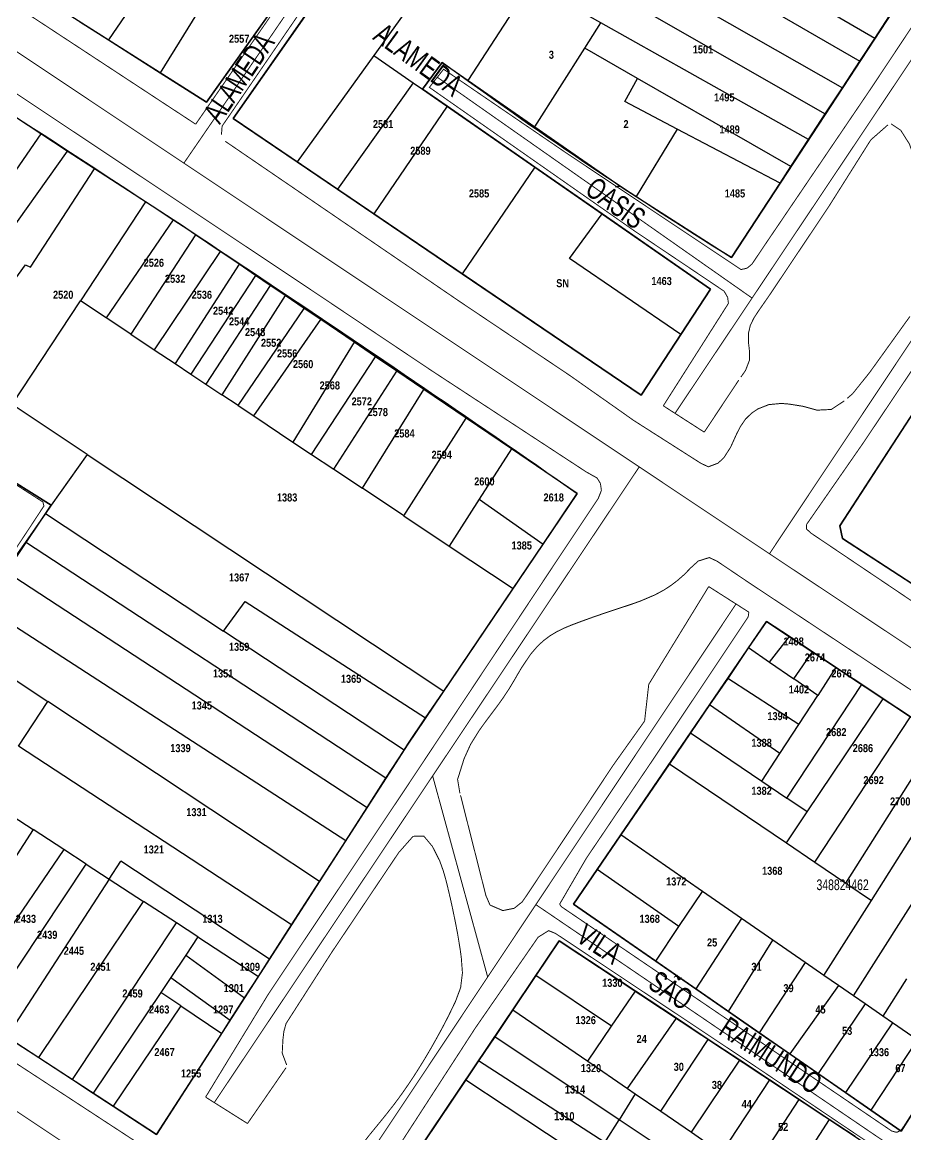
# Model space of a CAD drawing. Extents: x 203136 to 205923, y 4839890 to 4842982.
# Drawn here: x 204200.6 to 204366.4, y 4841234.7 to 4841443.3 of the extents above; entities that cross this region are included whole.
import ezdxf
from ezdxf.enums import TextEntityAlignment as Align

# ---------------------------------------------------------------- set-up
doc = ezdxf.new("R2010")
doc.units = 0
doc.header["$LTSCALE"] = 1.5
doc.header["$MEASUREMENT"] = 0
for name, color, linetype in [('CD_MALHA_LOTES', 40, 'CONTINUOUS'), ('CD_TXT_QUADRA', 7, 'CONTINUOUS'), ('RU-QUADRAS', 210, 'CONTINUOUS'), ('SV-EIXO-RUA-PAV', 20, 'CONTINUOUS'), ('SV-RUA-PAVIM-S-GUIA-C-GUIA', 7, 'CONTINUOUS'), ('SV-TXT-RUA-PAV-S-GUIA-C-GUIA', 7, 'CONTINUOUS'), ('Th_NmrPort', 1, 'CONTINUOUS')]:
    doc.layers.add(name, color=color, linetype=linetype)
doc.styles.add('ARIAL', font='ARIAL.TTF')
doc.styles.get("Standard").update_dxf_attribs({"font": 'swisscbo.ttf'})

msp = doc.modelspace()

# ---------------------------------------------------------------- linework, layer by layer
at = {"layer": 'CD_MALHA_LOTES', "linetype": 'Continuous'}
for p, q in [((204360.55, 4841440.26), (204282.83, 4841485.85)), ((204279.55, 4841481.31), (204357.75, 4841435.98)), ((204275.64, 4841475.9), (204354.5, 4841431.01)), ((204272.33, 4841471.27), (204240.21, 4841425.24)), ((204285.68, 4841463.63), (204266.57, 4841437.08)), ((204229.02, 4841457.86), (204216.8, 4841439.98)), ((204299.45, 4841455.75), (204351.28, 4841426.09)), ((204237.86, 4841452.2), (204226.53, 4841433.82)), ((204284.28, 4841432.38), (204296.07, 4841450.55)), ((204309.2, 4841443.18), (204296.07, 4841450.55)), ((204235.23, 4841428.31), (204247.72, 4841445.89)), ((204360.55, 4841440.26), (204364, 4841445.53)), ((204211.37, 4841443.42), (204216.8, 4841439.98)), ((204306.18, 4841438.43), (204309.2, 4841443.18)), ((204348.15, 4841421.31), (204309.2, 4841443.18)), ((204216.8, 4841439.98), (204226.53, 4841433.82)), ((204357.75, 4841435.98), (204360.55, 4841440.26)), ((204266.57, 4841437.08), (204252.19, 4841417.11)), ((204266.57, 4841437.08), (204274, 4841431.93)), ((204296.81, 4841423.67), (204306.18, 4841438.43)), ((204316.05, 4841432.77), (204306.18, 4841438.43)), ((204275.74, 4841430.72), (204279.41, 4841435.77)), ((204279.41, 4841435.77), (204284.28, 4841432.38)), ((204354.5, 4841431.01), (204357.75, 4841435.98)), ((204226.53, 4841433.82), (204235.23, 4841428.31)), ((204274, 4841431.93), (204259.77, 4841411.97)), ((204274, 4841431.93), (204275.74, 4841430.72)), ((204284.28, 4841432.38), (204296.81, 4841423.67)), ((204313.67, 4841428.44), (204316.05, 4841432.77)), ((204344.84, 4841416.26), (204316.05, 4841432.77)), ((204351.28, 4841426.09), (204354.5, 4841431.01)), ((204280.33, 4841427.53), (204275.74, 4841430.72)), ((204280.33, 4841427.53), (204266.57, 4841407.36)), ((204296.8, 4841416.11), (204280.33, 4841427.53)), ((204323.51, 4841423.26), (204313.67, 4841428.44)), ((204204.15, 4841422.35), (204199.54, 4841425.34)), ((204240.21, 4841425.24), (204252.19, 4841417.11)), ((204348.15, 4841421.31), (204351.28, 4841426.09)), ((204296.81, 4841423.67), (204313.36, 4841412.16)), ((204323.51, 4841423.26), (204315.8, 4841410.6)), ((204342.78, 4841413.12), (204323.51, 4841423.26)), ((204204.15, 4841422.35), (204178.37, 4841385.12)), ((204209.07, 4841419.15), (204204.15, 4841422.35)), ((204344.84, 4841416.26), (204348.15, 4841421.31)), ((204209.07, 4841419.15), (204193.11, 4841396.73)), ((204214.21, 4841415.82), (204209.07, 4841419.15)), ((204252.19, 4841417.11), (204259.77, 4841411.97)), ((204342.78, 4841413.12), (204344.84, 4841416.26)), ((204202.18, 4841397.35), (204214.21, 4841415.82)), ((204223.75, 4841409.63), (204214.21, 4841415.82)), ((204296.8, 4841416.11), (204283.17, 4841396.12)), ((204309.43, 4841407.34), (204296.8, 4841416.11)), ((204313.36, 4841412.16), (204315.8, 4841410.6)), ((204333.65, 4841399.17), (204342.78, 4841413.12)), ((204259.77, 4841411.97), (204266.57, 4841407.36)), ((204315.8, 4841410.6), (204333.65, 4841399.17)), ((204223.75, 4841409.63), (204211.56, 4841391.09)), ((204228.93, 4841406.27), (204223.75, 4841409.63)), ((204228.93, 4841406.27), (204216.37, 4841387.89)), ((204230.53, 4841405.23), (204228.93, 4841406.27)), ((204266.57, 4841407.36), (204283.17, 4841396.12)), ((204303.28, 4841398.99), (204309.43, 4841407.34)), ((204329.76, 4841393.24), (204309.43, 4841407.34)), ((204233.17, 4841403.44), (204230.53, 4841405.23)), ((204233.17, 4841403.44), (204221.01, 4841384.8)), ((204237.8, 4841400.3), (204233.17, 4841403.44)), ((204237.8, 4841400.3), (204225.38, 4841381.9)), ((204241.33, 4841397.92), (204237.8, 4841400.3)), ((204198.12, 4841393.52), (204201.23, 4841397.82)), ((204201.23, 4841397.82), (204202.18, 4841397.35)), ((204241.33, 4841397.92), (204229.32, 4841379.28)), ((204244.39, 4841395.84), (204241.33, 4841397.92)), ((204324.18, 4841384.75), (204303.28, 4841398.99)), ((204244.39, 4841395.84), (204232.24, 4841377.34)), ((204247.17, 4841393.95), (204244.39, 4841395.84)), ((204283.17, 4841396.12), (204316.71, 4841373.38)), ((204247.17, 4841393.95), (204235.1, 4841375.43)), ((204249.97, 4841392.05), (204247.17, 4841393.95)), ((204324.18, 4841384.75), (204329.76, 4841393.24)), ((204249.97, 4841392.05), (204238.07, 4841373.46)), ((204253.53, 4841389.65), (204249.97, 4841392.05)), ((204198.74, 4841371.6), (204211.56, 4841391.09)), ((204216.37, 4841387.89), (204211.56, 4841391.09)), ((204241.15, 4841371.41), (204253.53, 4841389.65)), ((204256.63, 4841387.55), (204253.53, 4841389.65)), ((204221.01, 4841384.8), (204216.37, 4841387.89)), ((204244.07, 4841369.47), (204256.63, 4841387.55)), ((204262.9, 4841383.3), (204256.63, 4841387.55)), ((204221.01, 4841384.8), (204225.38, 4841381.9)), ((204262.9, 4841383.3), (204251.42, 4841364.58)), ((204266.89, 4841380.59), (204262.9, 4841383.3)), ((204316.71, 4841373.38), (204324.18, 4841384.75)), ((204225.38, 4841381.9), (204229.32, 4841379.28)), ((204229.32, 4841379.28), (204232.24, 4841377.34)), ((204254.92, 4841362.25), (204266.89, 4841380.59)), ((204270.93, 4841377.85), (204266.89, 4841380.59)), ((204232.24, 4841377.34), (204235.1, 4841375.43)), ((204259.07, 4841359.49), (204270.93, 4841377.85)), ((204275.99, 4841374.43), (204270.93, 4841377.85)), ((204235.1, 4841375.43), (204238.07, 4841373.46)), ((204241.15, 4841371.41), (204238.07, 4841373.46)), ((204264.46, 4841355.91), (204275.99, 4841374.43)), ((204283.94, 4841369.04), (204275.99, 4841374.43)), ((204212.8, 4841362.27), (204198.74, 4841371.6)), ((204241.15, 4841371.41), (204244.07, 4841369.47)), ((204179.85, 4841369.15), (204206.09, 4841352.72)), ((204244.07, 4841369.47), (204251.42, 4841364.58)), ((204272.2, 4841350.76), (204283.94, 4841369.04)), ((204292.42, 4841363.3), (204283.94, 4841369.04)), ((204367.86, 4841370.22), (204353.99, 4841348.88)), ((204251.42, 4841364.58), (204254.92, 4841362.25)), ((204212.8, 4841362.27), (204206.09, 4841352.72)), ((204212.8, 4841362.27), (204279.7, 4841317.88)), ((204254.92, 4841362.25), (204259.07, 4841359.49)), ((204292.42, 4841363.3), (204286.36, 4841353.85)), ((204304.76, 4841354.94), (204292.42, 4841363.3)), ((204259.07, 4841359.49), (204264.46, 4841355.91)), ((204272.2, 4841350.76), (204264.46, 4841355.91)), ((204286.36, 4841353.85), (204280.74, 4841345.08)), ((204286.36, 4841353.85), (204298.34, 4841345.45)), ((204298.34, 4841345.45), (204304.76, 4841354.94)), ((204206.09, 4841352.72), (204205, 4841351.17)), ((204205, 4841351.17), (204201.25, 4841345.83)), ((204205, 4841351.17), (204238.39, 4841329.15)), ((204272.2, 4841350.76), (204280.74, 4841345.08)), ((204353.99, 4841348.88), (204354.5, 4841346.49)), ((204201.25, 4841345.83), (204197.47, 4841340.42)), ((204268.86, 4841301.55), (204201.25, 4841345.83)), ((204292.71, 4841337.12), (204298.34, 4841345.45)), ((204354.5, 4841346.49), (204384.79, 4841326.83)), ((204280.74, 4841345.08), (204292.71, 4841337.12)), ((204197.47, 4841340.42), (204265.32, 4841296.06)), ((204279.7, 4841317.88), (204292.71, 4841337.12)), ((204261.32, 4841289.84), (204193.19, 4841333.93)), ((204238.39, 4841329.15), (204242.49, 4841334.68)), ((204242.49, 4841334.68), (204276.3, 4841312.85)), ((204340.25, 4841330.95), (204336.9, 4841326.04)), ((204344.53, 4841328.12), (204340.25, 4841330.95)), ((204272.26, 4841306.82), (204238.39, 4841329.15)), ((204340.84, 4841323.32), (204344.53, 4841328.12)), ((204348.85, 4841325.26), (204344.53, 4841328.12)), ((204336.9, 4841326.04), (204332.97, 4841320.28)), ((204336.9, 4841326.04), (204340.84, 4841323.32)), ((204345.39, 4841320.18), (204348.85, 4841325.26)), ((204353.28, 4841322.33), (204348.85, 4841325.26)), ((204340.84, 4841323.32), (204345.39, 4841320.18)), ((204353.28, 4841322.33), (204352.77, 4841321.54)), ((204358.13, 4841319.12), (204353.28, 4841322.33)), ((204198.75, 4841320.37), (204205.47, 4841315.92)), ((204332.97, 4841320.28), (204329.57, 4841315.3)), ((204346.3, 4841311.62), (204332.97, 4841320.28)), ((204352.77, 4841321.54), (204349.87, 4841317.09)), ((204344.08, 4841297.8), (204358.13, 4841319.12)), ((204349.87, 4841317.09), (204345.39, 4841320.18)), ((204362.16, 4841316.45), (204358.13, 4841319.12)), ((204276.3, 4841312.85), (204279.7, 4841317.88)), ((204346.3, 4841311.62), (204349.87, 4841317.09)), ((204347.88, 4841295.23), (204362.16, 4841316.45)), ((204367.28, 4841313.06), (204362.16, 4841316.45)), ((204199.97, 4841307.56), (204205.47, 4841315.92)), ((204256.41, 4841282.21), (204205.47, 4841315.92)), ((204329.57, 4841315.3), (204325.99, 4841310.06)), ((204342.76, 4841306.18), (204329.57, 4841315.3)), ((204272.99, 4841307.96), (204276.3, 4841312.85)), ((204349.29, 4841285.84), (204367.28, 4841313.06)), ((204325.99, 4841310.06), (204322.03, 4841304.26)), ((204325.99, 4841310.06), (204339.38, 4841300.99)), ((204342.76, 4841306.18), (204346.3, 4841311.62)), ((204272.26, 4841306.82), (204272.99, 4841307.96)), ((204355.1, 4841281.91), (204372.61, 4841309.53)), ((204251.16, 4841274.05), (204199.97, 4841307.56)), ((204268.86, 4841301.55), (204272.26, 4841306.82)), ((204339.38, 4841300.99), (204342.76, 4841306.18)), ((204359.92, 4841278.66), (204377.44, 4841306.34)), ((204322.03, 4841304.26), (204312.92, 4841290.92)), ((204322.03, 4841304.26), (204343.97, 4841289.43)), ((204265.32, 4841296.06), (204268.86, 4841301.55)), ((204356.56, 4841260.75), (204383.08, 4841302.6)), ((204339.38, 4841300.99), (204344.08, 4841297.8)), ((204347.88, 4841295.23), (204344.08, 4841297.8)), ((204261.32, 4841289.84), (204265.32, 4841296.06)), ((204343.97, 4841289.43), (204347.88, 4841295.23)), ((204198.78, 4841294.48), (204202.67, 4841291.95)), ((204202.67, 4841291.95), (204183.56, 4841262.34)), ((204208.43, 4841288.19), (204202.67, 4841291.95)), ((204256.41, 4841282.21), (204261.32, 4841289.84)), ((204312.92, 4841290.92), (204308.48, 4841284.42)), ((204328.24, 4841280.33), (204312.92, 4841290.92)), ((204343.97, 4841289.43), (204349.29, 4841285.84)), ((204208.43, 4841288.19), (204188.57, 4841259.07)), ((204212.65, 4841285.44), (204208.43, 4841288.19)), ((204193.14, 4841256.09), (204212.65, 4841285.44)), ((204212.65, 4841285.44), (204216.96, 4841282.63)), ((204216.96, 4841282.63), (204219.17, 4841286.03)), ((204247.02, 4841267.62), (204219.17, 4841286.03)), ((204349.29, 4841285.84), (204355.1, 4841281.91)), ((204308.48, 4841284.42), (204304.06, 4841277.94)), ((204323.81, 4841273.75), (204308.48, 4841284.42)), ((204216.96, 4841282.63), (204197.78, 4841253.06)), ((204216.96, 4841282.63), (204223.37, 4841278.46)), ((204251.16, 4841274.05), (204256.41, 4841282.21)), ((204355.1, 4841281.91), (204359.92, 4841278.66)), ((204323.81, 4841273.75), (204328.24, 4841280.33)), ((204335.56, 4841275.27), (204328.24, 4841280.33)), ((204351.01, 4841264.59), (204359.92, 4841278.66)), ((204203.75, 4841249.17), (204223.37, 4841278.46)), ((204229.57, 4841274.42), (204223.37, 4841278.46)), ((204304.06, 4841277.94), (204319.46, 4841267.28)), ((204210.05, 4841245.06), (204229.57, 4841274.42)), ((204233.6, 4841271.79), (204229.57, 4841274.42)), ((204335.56, 4841275.27), (204326.97, 4841262.07)), ((204341.44, 4841271.21), (204335.56, 4841275.27)), ((204247.02, 4841267.62), (204251.16, 4841274.05)), ((204319.46, 4841267.28), (204323.81, 4841273.75)), ((204233.6, 4841271.79), (204231.3, 4841268.37)), ((204233.6, 4841271.79), (204244.94, 4841264.4)), ((204301.36, 4841271.1), (204296.99, 4841264.6)), ((204315.65, 4841261.65), (204301.36, 4841271.1)), ((204333.13, 4841257.82), (204341.44, 4841271.21)), ((204347.49, 4841267.02), (204341.44, 4841271.21)), ((204231.3, 4841268.37), (204228.51, 4841264.22)), ((204231.3, 4841268.37), (204242.36, 4841260.39)), ((204244.94, 4841264.4), (204247.02, 4841267.62)), ((204319.46, 4841267.28), (204326.97, 4841262.07)), ((204347.49, 4841267.02), (204338.89, 4841253.82)), ((204351.01, 4841264.59), (204347.49, 4841267.02)), ((204228.51, 4841264.22), (204226.62, 4841261.4)), ((204228.51, 4841264.22), (204239.67, 4841256.22)), ((204242.36, 4841260.39), (204244.94, 4841264.4)), ((204296.99, 4841264.6), (204292.66, 4841258.14)), ((204311.19, 4841255.05), (204296.99, 4841264.6)), ((204353.75, 4841262.69), (204351.01, 4841264.59)), ((204366.48, 4841263.96), (204362.08, 4841256.93)), ((204326.97, 4841262.07), (204333.13, 4841257.82)), ((204353.75, 4841262.69), (204344.61, 4841249.86)), ((204356.56, 4841260.75), (204353.75, 4841262.69)), ((204226.62, 4841261.4), (204213.93, 4841242.53)), ((204230.37, 4841258.88), (204226.62, 4841261.4)), ((204239.67, 4841256.22), (204242.36, 4841260.39)), ((204311.19, 4841255.05), (204315.65, 4841261.65)), ((204323.35, 4841256.55), (204315.65, 4841261.65)), ((204358.75, 4841259.24), (204356.56, 4841260.75)), ((204230.37, 4841258.88), (204217.68, 4841240.08)), ((204230.37, 4841258.88), (204238.06, 4841253.71)), ((204292.66, 4841258.14), (204289.26, 4841253.08)), ((204292.66, 4841258.14), (204306.76, 4841248.48)), ((204333.13, 4841257.82), (204338.89, 4841253.82)), ((204358.75, 4841259.24), (204349.95, 4841246.17)), ((204362.08, 4841256.93), (204358.75, 4841259.24)), ((204238.06, 4841253.71), (204239.67, 4841256.22)), ((204314.18, 4841243.39), (204323.35, 4841256.55)), ((204329.32, 4841252.6), (204323.35, 4841256.55)), ((204363.91, 4841255.67), (204355.05, 4841242.63)), ((204363.91, 4841255.67), (204362.08, 4841256.93)), ((204368.48, 4841252.51), (204363.91, 4841255.67)), ((204225.85, 4841234.76), (204238.06, 4841253.71)), ((204306.76, 4841248.48), (204311.19, 4841255.05)), ((204338.89, 4841253.82), (204344.61, 4841249.86)), ((204197.78, 4841253.06), (204203.75, 4841249.17)), ((204289.26, 4841253.08), (204286.24, 4841248.58)), ((204312.58, 4841237.54), (204289.26, 4841253.08)), ((204320.42, 4841239.11), (204329.32, 4841252.6)), ((204335.24, 4841248.68), (204329.32, 4841252.6)), ((204368.48, 4841252.51), (204359.82, 4841239.33)), ((204344.61, 4841249.86), (204349.95, 4841246.17)), ((204203.75, 4841249.17), (204210.05, 4841245.06)), ((204286.24, 4841248.58), (204283.84, 4841245.01)), ((204309.93, 4841233.28), (204286.24, 4841248.58)), ((204306.76, 4841248.48), (204314.18, 4841243.39)), ((204326.15, 4841235.19), (204335.24, 4841248.68)), ((204340.81, 4841245), (204335.24, 4841248.68)), ((204365.53, 4841235.38), (204373.94, 4841248.74)), ((204349.95, 4841246.17), (204355.05, 4841242.63)), ((204210.05, 4841245.06), (204213.93, 4841242.53)), ((204283.84, 4841245.01), (204276.03, 4841233.37)), ((204283.84, 4841245.01), (204307.51, 4841229.39)), ((204314.18, 4841243.39), (204315.61, 4841242.41)), ((204340.81, 4841245), (204331.78, 4841231.33)), ((204346.37, 4841241.32), (204340.81, 4841245)), ((204213.93, 4841242.53), (204217.68, 4841240.08)), ((204315.61, 4841242.41), (204312.58, 4841237.54)), ((204315.61, 4841242.41), (204320.42, 4841239.11)), ((204337.35, 4841227.52), (204346.37, 4841241.32)), ((204352.01, 4841237.58), (204346.37, 4841241.32)), ((204355.05, 4841242.63), (204359.82, 4841239.33)), ((204217.68, 4841240.08), (204225.85, 4841234.76)), ((204320.42, 4841239.11), (204326.15, 4841235.19)), ((204359.82, 4841239.33), (204365.53, 4841235.38)), ((204309.93, 4841233.28), (204312.58, 4841237.54)), ((204326, 4841228.6), (204312.58, 4841237.54)), ((204352.01, 4841237.58), (204342.99, 4841223.65)), ((204356.85, 4841234.38), (204352.01, 4841237.58)), ((204326.15, 4841235.19), (204330.76, 4841232.03))]:
    msp.add_line(p, q, dxfattribs=at)
at = {"layer": 'RU-QUADRAS', "color": 6, "linetype": 'Continuous'}
msp.add_lwpolyline([(203966.39, 4841407.1), (203985.62, 4841436.05), (204022.91, 4841488.59), (204047.73, 4841527.37), (204061.88, 4841516.54), (204175.61, 4841440.84), (204155.74, 4841410.75), (204114.75, 4841352.24), (204179.11, 4841312.58), (204206.09, 4841352.72), (204147.98, 4841389.1), (204181.34, 4841437.14, -0.0099955051), (204304.76, 4841354.94), (204272.99, 4841307.96), (204225.85, 4841234.76), (204052.79, 4841347.44), (204009.59, 4841377.74)], format="xyb", close=True, dxfattribs=at)
msp.add_lwpolyline([(204271.93, 4841479.97), (204235.23, 4841428.31), (204183.27, 4841461.22)], dxfattribs=at)
msp.add_lwpolyline([(204375.42, 4841462.97), (204333.65, 4841399.17, -0.0190964462), (204279.41, 4841435.77), (204275.74, 4841430.72), (204329.76, 4841393.24), (204316.71, 4841373.38), (204240.21, 4841425.24), (204276.41, 4841476.97)], format="xyb", dxfattribs=at)
for points in [[(204353.99, 4841348.88), (204432.19, 4841469.17), (204475.89, 4841439.6), (204437.72, 4841379.86), (204437.15, 4841380.31), (204395.73, 4841319.72), (204354.5, 4841346.49)], [(204304.06, 4841277.94), (204340.25, 4841330.95), (204400.55, 4841291.03), (204365.53, 4841235.38)], [(204261.41, 4841211.61), (204301.36, 4841271.1), (204362.61, 4841230.57), (204355.51, 4841220.35), (204358.91, 4841217.81), (204405.27, 4841288.13), (204448.4, 4841259.08), (204401.05, 4841185.69), (204406.04, 4841182.39), (204453.37, 4841256.54), (204597.97, 4841159.46), (204566.13, 4841114.47), (204517.24, 4841039.25), (204337.87, 4841161.15), (204366.74, 4841206.49), (204362.9, 4841210.01), (204330.79, 4841165.53), (204304.96, 4841182.23), (204334.43, 4841229.52), (204330.76, 4841232.03), (204327.6, 4841227.54), (204326, 4841228.6), (204298.83, 4841185.82)]]:
    msp.add_lwpolyline(points, close=True, dxfattribs=at)
at = {"layer": 'SV-EIXO-RUA-PAV', "const_width": 0.18}
for points in [[(203713.195594, 4841762.099), (203718.6708, 4841758.4484), (203819.801783, 4841691.0189), (203924.608837, 4841621.1384), (203982.867673, 4841582.775028), (204024.317884, 4841554.89701), (204047.25663, 4841539.716778), (204184.483112, 4841447.8663), (204230.965896, 4841416.8737), (204316.37469, 4841359.9271), (204340.8024, 4841343.6398), (204391.414581, 4841309.998544), (204408.223744, 4841298.6864), (204430.382008, 4841283.9123), (204456.732906, 4841266.3427), (204609.65364, 4841164.120225), (204616.269943, 4841159.644491), (204624.637621, 4841154.19577), (204631.837716, 4841149.525438), (204636.861682, 4841146.2412)], [(204224.471994, 4841222.5113), (204157.571, 4841267.1472), (204108.1788, 4841300.106611), (204025.683567, 4841355.1418), (204011.381646, 4841364.762109), (203955.51211, 4841401.724634), (203932.166221, 4841417.194802), (203889.086681, 4841446.254719), (203801.4345, 4841504.7594), (203667.374003, 4841594.971104)]]:
    msp.add_lwpolyline(points, dxfattribs=at)
at = {"layer": 'SV-EIXO-RUA-PAV', "const_width": 0.18, "flags": 128}
for points in [[(204323.1113, 4841370), (204337.54195, 4841391.577), (204367.012, 4841435.6416), (204405.752235, 4841493.373085), (204410.721144, 4841500.9968)], [(204272.62, 4841477.625), (204230.965896, 4841416.8737)], [(204340.8024, 4841343.6398), (204379.215054, 4841401.3066), (204422.497965, 4841466.2849)], [(204278.501419, 4841432.98103), (204337.54195, 4841391.577)], [(204236.6667, 4841240.7454), (204277.6247, 4841301.9869), (204316.37469, 4841359.9271)], [(204249.1496, 4841206.0465), (204253.665965, 4841212.8265), (204287.946244, 4841264.2897), (204296.984244, 4841277.8579), (204334.531341, 4841334.2254)], [(204277.6247, 4841301.9869), (204287.946244, 4841264.2897)], [(204365.1847, 4841231.5175), (204296.984244, 4841277.8579)]]:
    msp.add_lwpolyline(points, dxfattribs=at)
at = {"layer": 'SV-RUA-PAVIM-S-GUIA-C-GUIA', "linetype": 'Continuous', "const_width": 0.18, "flags": 128}
for points in [[(204233.176745, 4841424.176593), (204199.59, 4841446.22), (204180.32, 4841459.25), (204131.48, 4841491.7), (204069.8, 4841533), (204055.53, 4841543.42), (204055.89, 4841544.95), (204058.4, 4841549.47), (204079.03, 4841580.59), (204097.97, 4841609.14), (204116.85, 4841637.16), (204135.79, 4841665.73), (204137.52, 4841667.46), (204138.25, 4841667.71), (204139.28, 4841667.42), (204158.98, 4841654.32), (204196.955, 4841629.22), (204227.88, 4841608.21), (204235.381212, 4841603.12609)], [(204310.940186, 4841552.788981), (204311.96, 4841552.07), (204360.48, 4841519.76), (204385.42, 4841503.02), (204399.19, 4841494.21), (204400.2, 4841492.86), (204400.24, 4841491.94), (204399.74, 4841490.89), (204386.57, 4841471.12), (204359.92, 4841430.99), (204339.99, 4841401.62), (204337.5, 4841397.92), (204336.59, 4841397.18), (204335.46, 4841396.92), (204302.78, 4841418.72), (204279.681829, 4841434.483369), (204277.007866, 4841431.080144), (204315.47, 4841404.17), (204332.28, 4841392.88)], [(204252.88, 4841394.41), (204189.34, 4841436.71), (204183.24, 4841440.86), (204182.45, 4841440.69)], [(204238.71, 4841420.98), (204282.39, 4841391.14), (204303.39, 4841377.04)], [(204315.254117, 4841368.684972), (204313.02, 4841370.27), (204303.39, 4841377.04)], [(204191.84, 4841333.05), (204204.71, 4841352.59), (204204.52, 4841353.35), (204176.34, 4841371.44)], [(204403.08277, 4841294.279602), (204374.38, 4841313.44), (204337.29, 4841337.99), (204330.94, 4841342.27)], [(204297.161831, 4841182.994224), (204295.46, 4841184.09), (204260.97, 4841208.26), (204260.26, 4841209.42), (204259.85, 4841211), (204259.8, 4841212.85), (204259.886957, 4841214.513948), (204260.74, 4841216.31), (204285.64, 4841254.74), (204297.41, 4841271.75), (204299.37, 4841272.98), (204300.67, 4841272.46), (204337.45, 4841248), (204362.08, 4841231.42), (204362.27, 4841230.51), (204356.23, 4841221.47), (204359.09, 4841219.43), (204377.03, 4841245.74)], [(204225.4, 4841231.18), (204198.42, 4841248.82)]]:
    msp.add_lwpolyline(points, dxfattribs=at)
at = {"layer": 'SV-RUA-PAVIM-S-GUIA-C-GUIA', "const_width": 0.18}
for points in [[(204274.11, 4841476.3), (204238.134607, 4841423.811597)], [(204233.176745, 4841424.176593), (204260.63, 4841463.81)], [(204238.134607, 4841423.811597), (204238.01, 4841422.2)], [(204363.04, 4841424.07), (204359.8, 4841421.22)], [(204371.14, 4841394.17), (204372.256898, 4841396.947524), (204372.48384, 4841398.464767), (204372.523471, 4841401.208689), (204372.39249, 4841402.706487), (204371.874043, 4841405.65647), (204371.515009, 4841407.117188), (204370.690272, 4841409.955842), (204370.224079, 4841411.408017), (204369.739046, 4841412.852634), (204369.242799, 4841414.285807), (204368.742962, 4841415.703645), (204367.763019, 4841418.477767), (204367.055449, 4841420.454674), (204365.429798, 4841423.029426), (204363.61622, 4841424.238785)], [(204359.8, 4841421.22), (204351.91, 4841408.71)], [(204351.91, 4841408.71), (204340.83, 4841392.16)], [(204379.47, 4841395.9), (204358.47, 4841364.53)], [(204277.35, 4841378.02), (204252.88, 4841394.41)], [(204332.95, 4841391.74), (204332.28, 4841392.88)], [(204333.11, 4841390.59), (204332.95, 4841391.74)], [(204340.83, 4841392.16), (204338.68, 4841389.06)], [(204320.89, 4841371.38), (204333.11, 4841390.59)], [(204338.68, 4841389.06), (204337.860394, 4841387.797214), (204337.209629, 4841386.44436), (204336.851978, 4841384.924292), (204336.893818, 4841383.021882), (204337.065699, 4841381.520898), (204337.060652, 4841379.954706), (204336.312894, 4841378.008653), (204335.437965, 4841376.758663)], [(204359.631116, 4841377.676133), (204367.150249, 4841388.137536)], [(204306.44, 4841358.98), (204277.35, 4841378.02)], [(204356.39, 4841373.63), (204359.631116, 4841377.676133)], [(204335.03, 4841376.175), (204328.57, 4841366.44)], [(204329.34, 4841359.94), (204331.17, 4841360.63), (204332.280827, 4841361.696678), (204333.50005, 4841363.591079), (204334.675543, 4841366.170362), (204335.363686, 4841367.507122), (204336.31, 4841368.88), (204337.377456, 4841369.938503), (204338.627739, 4841370.795196), (204340.674109, 4841371.601322), (204343.025221, 4841371.823767), (204344.528196, 4841371.697779), (204347.105707, 4841371.282919), (204349.728161, 4841370.561787), (204352.393665, 4841370.693483), (204354.837791, 4841372.302703)], [(204355.381171, 4841372.772351), (204356.39, 4841373.63)], [(204328.57, 4841366.44), (204320.89, 4841371.38)], [(204315.254117, 4841368.684972), (204327.92, 4841360.61)], [(204358.47, 4841364.53), (204347.78, 4841349.16)], [(204327.92, 4841360.61), (204329.34, 4841359.94)], [(204308.47, 4841357.84), (204306.44, 4841358.98)], [(204309.1, 4841356.81), (204308.47, 4841357.84)], [(204309.28, 4841355.52), (204309.1, 4841356.81)], [(204301.12, 4841342.66), (204308.68, 4841353.99)], [(204308.68, 4841353.99), (204309.28, 4841355.52)], [(204347.78, 4841349.16), (204347.74, 4841348.31)], [(204347.74, 4841348.31), (204348.53, 4841347.55)], [(204348.53, 4841347.55), (204386.13, 4841322.25)], [(204272.74, 4841299.91), (204301.12, 4841342.66)], [(204330.94, 4841342.27), (204329.507159, 4841342.926846), (204327.429735, 4841342.267438), (204326.112106, 4841341.06639), (204324.692623, 4841339.630319), (204323.557189, 4841338.638853), (204322.359006, 4841337.724948), (204321.103387, 4841336.897952), (204319.325916, 4841335.930773), (204316.564979, 4841334.760589), (204315.147135, 4841334.254463), (204313.717047, 4841333.777536), (204312.284218, 4841333.312223), (204310.515006, 4841332.727505), (204307.682764, 4841331.749965), (204305.14, 4841330.83), (204303.729641, 4841330.296517), (204302.33829, 4841329.718579), (204300.987192, 4841329.064268), (204299.62, 4841328.25), (204298.417888, 4841327.346702), (204297.314453, 4841326.324937), (204296.005183, 4841324.805473), (204294.339687, 4841322.330224), (204293.573605, 4841321.036262), (204292.815033, 4841319.729251), (204292.036271, 4841318.427569), (204290.809437, 4841316.564803), (204289.916933, 4841315.3233), (204289.001304, 4841314.096938), (204288.081366, 4841312.877165), (204287.175934, 4841311.655428), (204286.303825, 4841310.423174), (204284.734838, 4841307.892904), (204283.524931, 4841305.217933), (204283.029359, 4841303.642469), (204282.304555, 4841301.33893), (204282.735395, 4841298.746241)], [(204318.16, 4841319.16), (204329.41, 4841337.49)], [(204329.41, 4841337.49), (204336.94, 4841332.69)], [(204336.94, 4841332.69), (204336.81, 4841331.8)], [(204336.81, 4841331.8), (204318.54, 4841304.43)], [(204317.38, 4841312.27), (204318.16, 4841319.16)], [(204311.46, 4841303.95), (204317.38, 4841312.27)], [(204295.28, 4841279.61), (204311.46, 4841303.95)], [(204318.54, 4841304.43), (204306.46, 4841286.56)], [(204246.85, 4841261.14), (204272.74, 4841299.91)], [(204282.85, 4841298.38), (204287.61, 4841279.57)], [(204264.422382, 4841232.933899), (204265.739743, 4841234.623919), (204267.637135, 4841236.947977), (204268.588127, 4841238.110887), (204270.378255, 4841240.38789), (204271.274357, 4841241.59189), (204272.149185, 4841242.811074), (204273.003615, 4841244.044516), (204273.838525, 4841245.291289), (204274.654791, 4841246.550468), (204276.045584, 4841248.788769), (204276.814533, 4841250.077677), (204277.567315, 4841251.37608), (204278.3044, 4841252.683339), (204279.026255, 4841253.99881), (204279.733348, 4841255.321853), (204280.62, 4841257.03), (204281.922675, 4841259.730433), (204282.872875, 4841262.28786), (204283.215322, 4841265.055131), (204283.006668, 4841267.808902), (204282.816008, 4841269.298386), (204282.330726, 4841272.255746), (204281.927571, 4841274.379722), (204281.320813, 4841277.313683), (204280.997419, 4841278.780722), (204280.360149, 4841281.509372), (204279.979237, 4841282.969344), (204279.548521, 4841284.407412), (204278.93, 4841286.11), (204277.583682, 4841288.765553), (204275.956937, 4841290.716143), (204273.95, 4841290.66)], [(204273.95, 4841290.66), (204271.25, 4841287.6)], [(204271.25, 4841287.6), (204258.72, 4841268.95)], [(204306.46, 4841286.56), (204301.44, 4841277.94)], [(204287.61, 4841279.57), (204288.38, 4841277.78)], [(204288.38, 4841277.78), (204290.791481, 4841276.737994), (204292.926215, 4841277.1743), (204294.40616, 4841278.359406), (204295.28, 4841279.61)], [(204301.44, 4841277.94), (204301.77, 4841277.47)], [(204301.77, 4841277.47), (204363.73, 4841235.41)], [(204258.72, 4841268.95), (204250.13, 4841255.56)], [(204235.04, 4841241.77), (204246.85, 4841261.14)], [(204250.13, 4841255.56), (204249.72, 4841254.08), (204249.543519, 4841252.579941), (204249.408612, 4841250.015454), (204250.251474, 4841247.77987)], [(204250.13, 4841247.29), (204242.9, 4841236.82)], [(204365.45, 4841235.54), (204374.17, 4841247.54)], [(204242.9, 4841236.82), (204235.04, 4841241.77)], [(204363.73, 4841235.41), (204364.68, 4841235.16)], [(204364.68, 4841235.16), (204365.45, 4841235.54)]]:
    msp.add_lwpolyline(points, dxfattribs=at)

# ---------------------------------------------------------------- texts
at = {"layer": 'CD_TXT_QUADRA', "linetype": 'Continuous', "style": 'ARIAL', "width": 0.7}
msp.add_text('348824462', height=2, dxfattribs=at).set_placement((204349.627995, 4841280.578746))
at = {"layer": 'SV-TXT-RUA-PAV-S-GUIA-C-GUIA', "style": 'ARIAL', "width": 0.7}
for s, rotation, p in [('ALAMEDA     M.     SOBRINHO', 56, (204237.6961, 4841424.004)), ('ALAMEDA                            OÁSIS', 324, (204266.2182, 4841440.1813)), ('VILA       SÃO       RAIMUNDO', 327, (204304.2693, 4841271.1138))]:
    msp.add_text(s, height=4, rotation=rotation, dxfattribs=at).set_placement(p)
at = {"layer": 'Th_NmrPort', "color": 1}
for s, p in [('2557', (204239.418554, 4841440.197271)), ('3', (204299.418554, 4841437.197271)), ('1501', (204326.418554, 4841438.197271)), ('1495', (204330.418554, 4841429.197271)), ('2581', (204266.418554, 4841424.197271)), ('2', (204313.418554, 4841424.197271)), ('1489', (204331.418554, 4841423.197271)), ('2589', (204273.418554, 4841419.197271)), ('2585', (204284.418554, 4841411.197271)), ('1485', (204332.418554, 4841411.197271)), ('2526', (204223.418554, 4841398.197271)), ('2532', (204227.418554, 4841395.197271)), ('1463', (204318.658554, 4841394.767271)), ('SN', (204300.808554, 4841394.367271)), ('2520', (204206.418554, 4841392.197271)), ('2536', (204232.418554, 4841392.197271)), ('2542', (204236.418554, 4841389.197271)), ('2544', (204239.418554, 4841387.197271)), ('2548', (204242.418554, 4841385.197271)), ('2552', (204245.418554, 4841383.197271)), ('2556', (204248.418554, 4841381.197271)), ('2560', (204251.418554, 4841379.197271)), ('2568', (204256.418554, 4841375.197271)), ('2572', (204262.418554, 4841372.197271)), ('2578', (204265.418554, 4841370.197271)), ('2584', (204270.418554, 4841366.197271)), ('2594', (204277.418554, 4841362.197271)), ('2600', (204285.418554, 4841357.197271)), ('1383', (204248.418554, 4841354.197271)), ('2618', (204298.418554, 4841354.197271)), ('1385', (204292.418554, 4841345.197271)), ('1367', (204239.418554, 4841339.197271)), ('1359', (204239.418554, 4841326.197271)), ('1408', (204343.418554, 4841327.197271)), ('2674', (204347.418554, 4841324.197271)), ('1351', (204236.418554, 4841321.197271)), ('1365', (204260.418554, 4841320.197271)), ('2676', (204352.418554, 4841321.197271)), ('1402', (204344.418554, 4841318.197271)), ('1345', (204232.418554, 4841315.197271)), ('1394', (204340.418554, 4841313.197271)), ('2682', (204351.418554, 4841310.197271)), ('1339', (204228.418554, 4841307.197271)), ('1388', (204337.418554, 4841308.197271)), ('2686', (204356.418554, 4841307.197271)), ('2692', (204358.418554, 4841301.197271)), ('1382', (204337.418554, 4841299.197271)), ('2700', (204363.418554, 4841297.197271)), ('1331', (204231.418554, 4841295.197271)), ('1321', (204223.418554, 4841288.197271)), ('1368', (204339.418554, 4841284.197271)), ('1372', (204321.418554, 4841282.197271)), ('2433', (204199.418554, 4841275.197271)), ('1313', (204234.418554, 4841275.197271)), ('1368', (204316.418554, 4841275.197271)), ('2439', (204203.418554, 4841272.197271)), ('25', (204329.088554, 4841270.767271)), ('2445', (204208.418554, 4841269.197271)), ('2451', (204213.418554, 4841266.197271)), ('1309', (204241.418554, 4841266.197271)), ('31', (204337.418554, 4841266.197271)), ('1330', (204309.418554, 4841263.197271)), ('2459', (204219.418554, 4841261.197271)), ('1301', (204238.418554, 4841262.197271)), ('39', (204343.418554, 4841262.197271)), ('2463', (204224.418554, 4841258.197271)), ('1297', (204236.418554, 4841258.197271)), ('45', (204349.418554, 4841258.197271)), ('1326', (204304.418554, 4841256.197271)), ('53', (204354.418554, 4841254.197271)), ('24', (204315.868554, 4841252.677271)), ('2467', (204225.418554, 4841250.197271)), ('1336', (204359.418554, 4841250.197271)), ('1320', (204305.418554, 4841247.197271)), ('30', (204322.838554, 4841247.447271)), ('67', (204364.418554, 4841247.197271)), ('1255', (204230.418554, 4841246.197271)), ('1314', (204302.418554, 4841243.197271)), ('38', (204329.988554, 4841244.057271)), ('44', (204335.588554, 4841240.477271)), ('1310', (204300.418554, 4841238.197271)), ('52', (204342.418554, 4841236.197271))]:
    msp.add_text(s, height=1.5, dxfattribs=at).set_placement(p, align=Align.MIDDLE_LEFT)

doc.saveas('drawing.dxf')
